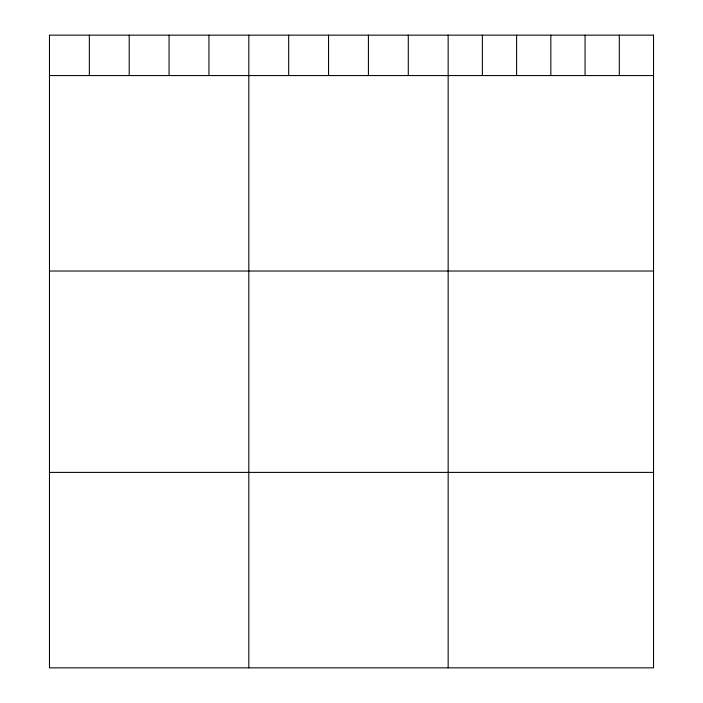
<?xml version="1.0" encoding="UTF-8"?>
<svg xmlns="http://www.w3.org/2000/svg" width="703" height="703" viewBox="0 0 703 703"><rect width="100%" height="100%" fill="white"/><g stroke="black" fill="none" stroke-linecap="round" stroke-linejoin="round"><path stroke-width="1.05" d="M49.474 75.573L653.526 75.573M49.474 271.024L653.526 271.024M49.474 472.398L653.526 472.398M619.299 35.15L619.299 75.573M585.072 35.15L585.072 75.573M550.836 35.15L550.836 75.573M516.608 35.15L516.608 75.573M482.381 35.15L482.381 75.573M448.154 35.15L448.154 667.85M408.285 35.15L408.285 75.573M368.416 35.15L368.416 75.573M328.547 35.15L328.547 75.573M288.678 35.15L288.678 75.573M248.809 35.15L248.809 667.85M208.94 35.15L208.94 75.573M169.072 35.15L169.072 75.573M129.203 35.15L129.203 75.573M89.343 35.15L89.343 75.573M653.526 35.15L49.474 35.15L49.474 667.85L653.526 667.85L653.526 35.15"/></g></svg>
